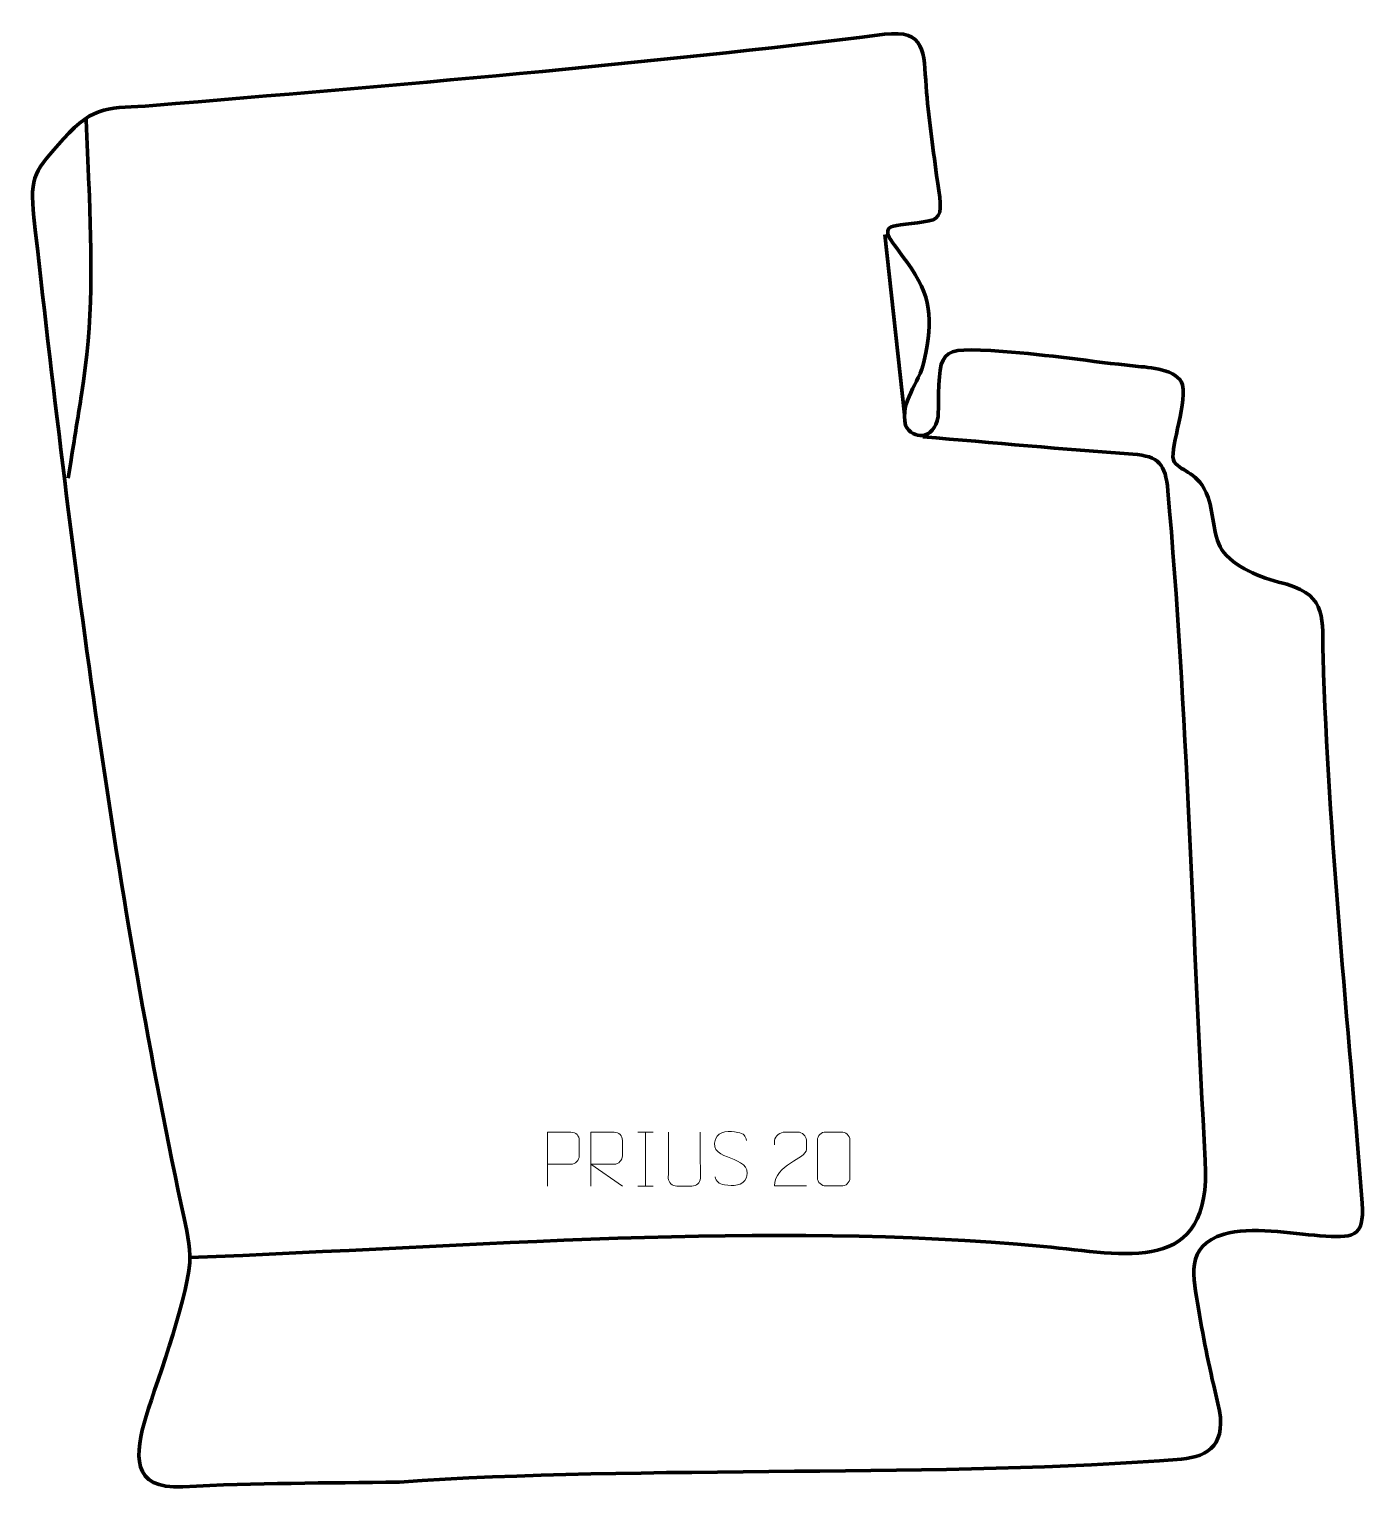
# Model space of a CAD drawing. Header units: millimetres. Extents: x -556 to 63, y 63 to 740.
import ezdxf

# ---------------------------------------------------------------- set-up
doc = ezdxf.new("R2010")
doc.units = ezdxf.units.MM
doc.header["$MEASUREMENT"] = 0
doc.layers.add('layer 1', color=7, linetype='Continuous')
doc.layers.add('layer 2', color=7, linetype='Continuous')

msp = doc.modelspace()

# ---------------------------------------------------------------- linework, layer by layer
at = {"layer": 'layer 1', "color": 142, "lineweight": 158}
for points in [[(-529.1674, 698.9243), (-528.7502, 688.9614), (-528.3329, 678.9985), (-527.9157, 669.0356), (-527.9157, 669.0356), (-526.463, 635.3518), (-525.9058, 604.3953), (-531.2943, 570.8639), (-531.2943, 570.8639), (-532.7293, 561.934), (-534.1507, 553.0029), (-535.5736, 544.0712), (-535.5736, 544.0712), (-535.8107, 542.5834), (-536.0479, 541.0955), (-536.285, 539.6077), (-536.285, 539.6077), (-536.285, 539.6077), (-537.4706, 532.1686), (-537.4706, 532.1686)], [(-141.4513, 551.3003), (-108.974, 548.6167), (-76.6979, 545.6239), (-44.1768, 543.2657), (-44.1768, 543.2657), (-32.061, 542.3871), (-29.0917, 538.7803), (-27.9822, 526.3446), (-27.9822, 526.3446), (-18.9555, 425.164), (-16.4443, 317.8876), (-10.6538, 215.8465), (-10.6538, 215.8465), (-7.5978, 161.992), (-47.7887, 172.6358), (-85.5687, 176.1757), (-85.5687, 176.1757), (-214.3138, 188.239), (-351.1161, 175.9908), (-481.0787, 171.0938)]]:
    msp.add_open_spline(points, degree=3, knots=[0, 0, 0, 0, 0.16666667, 0.16666667, 0.16666667, 0.16666667, 0.33333333, 0.33333333, 0.33333333, 0.33333333, 0.5, 0.5, 0.5, 0.5, 0.66666667, 0.66666667, 0.66666667, 0.66666667, 1, 1, 1, 1], dxfattribs=at)
msp.add_open_spline([(-159.1782, 645.0954), (-159.1782, 645.0954), (-149.9954, 561.6074), (-149.9954, 561.6074)], degree=3, dxfattribs=at)
at = {"layer": 'layer 1', "color": 250, "lineweight": 9}
for points, knots in [([(-315.3331, 204.2092), (-315.3331, 204.2092), (-315.3331, 229.1628), (-315.3331, 229.1628), (-315.3331, 229.1628), (-311.7381, 229.1628), (-308.1428, 229.1628), (-304.5474, 229.1628), (-304.5474, 229.1628), (-302.2222, 229.1249), (-300.6648, 227.6348), (-300.669, 225.2687), (-300.669, 225.2687), (-300.6694, 223.233), (-300.6694, 220.1737), (-300.669, 218.1377), (-300.669, 218.1377), (-300.6755, 216.2623), (-302.4877, 214.3204), (-304.4973, 214.3013), (-304.4973, 214.3013), (-304.4973, 214.3013), (-315.3331, 214.3013), (-315.3331, 214.3013)], [0, 0, 0, 0, 0.14285714, 0.14285714, 0.14285714, 0.14285714, 0.28571429, 0.28571429, 0.28571429, 0.28571429, 0.42857143, 0.42857143, 0.42857143, 0.42857143, 0.57142857, 0.57142857, 0.57142857, 0.57142857, 0.71428571, 0.71428571, 0.71428571, 0.71428571, 1, 1, 1, 1]), ([(-295.333, 204.2092), (-295.333, 204.2092), (-295.333, 229.1627), (-295.333, 229.1627), (-295.333, 229.1627), (-291.7382, 229.1627), (-288.1427, 229.1627), (-284.5475, 229.1627), (-284.5475, 229.1627), (-282.2222, 229.125), (-280.6649, 227.635), (-280.669, 225.2686), (-280.669, 225.2686), (-280.6694, 223.2331), (-280.6694, 220.1737), (-280.669, 218.1377), (-280.669, 218.1377), (-280.6755, 216.2622), (-282.4878, 214.3204), (-284.4973, 214.3013), (-284.4973, 214.3013), (-284.4973, 214.3013), (-295.333, 214.3013), (-295.333, 214.3013), (-295.333, 214.3013), (-295.333, 214.3013), (-280.6783, 204.2092), (-280.6783, 204.2092)], [0, 0, 0, 0, 0.125, 0.125, 0.125, 0.125, 0.25, 0.25, 0.25, 0.25, 0.375, 0.375, 0.375, 0.375, 0.5, 0.5, 0.5, 0.5, 0.625, 0.625, 0.625, 0.625, 0.75, 0.75, 0.75, 0.75, 1, 1, 1, 1]), ([(-244.6739, 229.1669), (-244.6743, 223.6274), (-244.5785, 213.4256), (-244.5781, 207.8852), (-244.5781, 207.8852), (-244.7179, 205.6457), (-246.3951, 204.2195), (-248.5428, 204.209), (-248.5428, 204.209), (-250.8747, 204.2094), (-253.2066, 204.2094), (-255.5381, 204.209), (-255.5381, 204.209), (-257.4631, 204.1075), (-259.4352, 205.924), (-259.424, 207.8685), (-259.424, 207.8685), (-259.4237, 213.4304), (-259.3283, 223.6058), (-259.3287, 229.1669)], [0, 0, 0, 0, 0.16666667, 0.16666667, 0.16666667, 0.16666667, 0.33333333, 0.33333333, 0.33333333, 0.33333333, 0.5, 0.5, 0.5, 0.5, 0.66666667, 0.66666667, 0.66666667, 0.66666667, 1, 1, 1, 1]), ([(-230.4494, 217.1341), (-234.6977, 218.6045), (-239.6058, 220.4003), (-237.6007, 225.9206), (-237.6007, 225.9206), (-236.0972, 230.0605), (-230.8836, 229.672), (-227.28, 229.0709), (-227.28, 229.0709), (-224.4194, 228.5937), (-223.5547, 227.3805), (-223.2441, 225.2964)], [0, 0, 0, 0, 0.25, 0.25, 0.25, 0.25, 0.5, 0.5, 0.5, 0.5, 1, 1, 1, 1]), ([(-195.4494, 204.2503), (-200.3638, 204.2506), (-205.2782, 204.2506), (-210.1923, 204.2503), (-210.1923, 204.2503), (-210.1923, 214.1826), (-195.5413, 216.8238), (-195.4494, 221.1341), (-195.4494, 221.1341), (-195.4497, 222.5582), (-195.4497, 223.9819), (-195.4494, 225.4052), (-195.4494, 225.4052), (-195.4663, 227.4823), (-197.5891, 229.2071), (-199.2601, 229.2244), (-199.2601, 229.2244), (-201.3333, 229.224), (-203.4062, 229.224), (-205.4786, 229.2244), (-205.4786, 229.2244), (-207.3007, 229.2409), (-210.1254, 227.4488), (-210.1923, 225.3552), (-210.1923, 225.3552), (-210.1923, 225.3552), (-210.1923, 223.3004), (-210.1923, 223.3004)], [0, 0, 0, 0, 0.125, 0.125, 0.125, 0.125, 0.25, 0.25, 0.25, 0.25, 0.375, 0.375, 0.375, 0.375, 0.5, 0.5, 0.5, 0.5, 0.625, 0.625, 0.625, 0.625, 0.75, 0.75, 0.75, 0.75, 1, 1, 1, 1]), ([(-186.4015, 229.2367), (-184.0354, 229.2367), (-181.6689, 229.2367), (-179.3024, 229.2367), (-179.3024, 229.2367), (-177.3219, 229.2723), (-175.2959, 227.778), (-175.2688, 225.3359), (-175.2688, 225.3359), (-175.2692, 219.5785), (-175.2692, 213.8207), (-175.2688, 208.0625), (-175.2688, 208.0625), (-175.4109, 205.7349), (-177.1173, 204.2526), (-179.3024, 204.2418), (-179.3024, 204.2418), (-181.6748, 204.2422), (-184.0472, 204.2422), (-186.4192, 204.2418), (-186.4192, 204.2418), (-188.3777, 204.1362), (-190.3841, 206.0241), (-190.3727, 208.0451), (-190.3727, 208.0451), (-190.3723, 213.8257), (-190.3723, 219.606), (-190.3727, 225.3858), (-190.3727, 225.3858), (-190.3684, 227.5278), (-188.5913, 229.2503), (-186.4015, 229.2367)], [0, 0, 0, 0, 0.11111111, 0.11111111, 0.11111111, 0.11111111, 0.22222222, 0.22222222, 0.22222222, 0.22222222, 0.33333333, 0.33333333, 0.33333333, 0.33333333, 0.44444444, 0.44444444, 0.44444444, 0.44444444, 0.55555556, 0.55555556, 0.55555556, 0.55555556, 0.66666667, 0.66666667, 0.66666667, 0.66666667, 0.77777778, 0.77777778, 0.77777778, 0.77777778, 1, 1, 1, 1]), ([(-230.4494, 217.134), (-226.4308, 215.4873), (-221.4013, 213.599), (-223.2353, 208.2387), (-223.2353, 208.2387), (-224.6951, 203.9723), (-229.6059, 204.229), (-233.332, 204.7837), (-233.332, 204.7837), (-236.082, 205.1935), (-237.3029, 206.407), (-237.6809, 208.5192)], [0, 0, 0, 0, 0.25, 0.25, 0.25, 0.25, 0.5, 0.5, 0.5, 0.5, 1, 1, 1, 1])]:
    msp.add_open_spline(points, degree=3, knots=knots, dxfattribs=at)
for points in [[(-273.5851, 229.1627), (-273.5851, 229.1627), (-266.417, 229.1627), (-266.417, 229.1627)], [(-270.0011, 229.1627), (-270.0011, 229.1627), (-270.0011, 204.2092), (-270.0011, 204.2092)], [(-273.5851, 204.2092), (-273.5851, 204.2092), (-266.417, 204.2092), (-266.417, 204.2092)]]:
    msp.add_open_spline(points, degree=3, dxfattribs=at)
at = {"layer": 'layer 2', "color": 242, "lineweight": 158}
msp.add_open_spline([(-384.0101, 67.084), (-417.4397, 66.5218), (-450.9134, 66.7294), (-484.3031, 64.8525), (-484.3031, 64.8525), (-508.7354, 63.4792), (-506.5723, 80.0374), (-501.3709, 97.6452), (-501.3709, 97.6452), (-495.8518, 115.0987), (-480.7429, 155.8976), (-481.0805, 172.1046), (-481.0805, 172.1046), (-481.2276, 179.1681), (-483.5071, 187.8077), (-484.9843, 194.8113), (-484.9843, 194.8113), (-516.9614, 346.4192), (-536.3134, 500.0143), (-553.3522, 652.9969), (-553.3522, 652.9969), (-555.5324, 672.5722), (-552.6964, 674.5893), (-539.6477, 689.3407), (-539.6477, 689.3407), (-525.2283, 705.6414), (-518.2379, 703.2937), (-498.1941, 704.8456), (-498.1941, 704.8456), (-386.8946, 714.0902), (-269.8277, 724.054), (-159.2255, 737.8152), (-159.2255, 737.8152), (-140.1879, 740.1839), (-141.124, 729.4219), (-139.9928, 713.7611), (-139.9928, 713.7611), (-138.8815, 699.4198), (-136.9553, 686.5703), (-135.1036, 672.3859), (-135.1036, 672.3859), (-133.7726, 662.1897), (-131.9092, 655.4435), (-135.4267, 652.5786), (-135.4267, 652.5786), (-137.7349, 650.6987), (-149.7144, 649.8929), (-153.6181, 649.3002), (-153.6181, 649.3002), (-162.5187, 647.9485), (-155.4343, 641.5034), (-148.8613, 632.3365), (-148.8613, 632.3365), (-137.3126, 616.2303), (-136.7313, 606.3472), (-140.8477, 586.7428), (-140.8477, 586.7428), (-143.2335, 575.3802), (-152.2752, 568.2232), (-149.4756, 556.5327), (-149.4756, 556.5327), (-146.2674, 550.08), (-136.4584, 549.5377), (-134.4423, 560.6795), (-134.4423, 560.6795), (-133.4564, 592.602), (-136.4447, 593.0144), (-104.4029, 590.8881), (-104.4029, 590.8881), (-83.3572, 589.4179), (-63.7283, 586.1927), (-42.9808, 584.0877), (-42.9808, 584.0877), (-36.6825, 583.4487), (-23.2723, 582.8225), (-21.2215, 575.345), (-21.2215, 575.345), (-19.1347, 564.8371), (-28.0243, 543.8293), (-25.0138, 539.7472), (-25.0138, 539.7472), (-21.2206, 534.6036), (-13.9181, 535.5516), (-9.3032, 523.191), (-9.3032, 523.191), (-6.708, 515.3877), (-7.0616, 503.9123), (-2.1097, 497.8131), (-2.1097, 497.8131), (4.6239, 489.5194), (17.1652, 485.5534), (27.1781, 483.0438), (27.1781, 483.0438), (46.1433, 477.1978), (43.4552, 466.7259), (43.9405, 449.4536), (43.9405, 449.4536), (46.2594, 366.913), (55.7904, 278.968), (62.0245, 196.2275), (62.0245, 196.2275), (63.2514, 179.9427), (57.4426, 180.1406), (42.428, 181.1846), (42.428, 181.1846), (29.2425, 182.145), (10.28, 185.6216), (-1.9723, 181.9133), (-1.9723, 181.9133), (-20.237, 176.3853), (-16.2482, 162.0463), (-13.8307, 147.4201), (-13.8307, 147.4201), (-11.2606, 132.1691), (-8.4686, 118.4848), (-4.7686, 103.4652), (-4.7686, 103.4652), (-0.1557, 84.7395), (-9.0376, 78.7921), (-21.6963, 77.7406), (-21.6963, 77.7406), (-128.2775, 68.887), (-272.5466, 74.918), (-384.0101, 67.084)], degree=3, knots=[0, 0, 0, 0, 0.03125, 0.03125, 0.03125, 0.03125, 0.0625, 0.0625, 0.0625, 0.0625, 0.09375, 0.09375, 0.09375, 0.09375, 0.125, 0.125, 0.125, 0.125, 0.15625, 0.15625, 0.15625, 0.15625, 0.1875, 0.1875, 0.1875, 0.1875, 0.21875, 0.21875, 0.21875, 0.21875, 0.25, 0.25, 0.25, 0.25, 0.28125, 0.28125, 0.28125, 0.28125, 0.3125, 0.3125, 0.3125, 0.3125, 0.34375, 0.34375, 0.34375, 0.34375, 0.375, 0.375, 0.375, 0.375, 0.40625, 0.40625, 0.40625, 0.40625, 0.4375, 0.4375, 0.4375, 0.4375, 0.46875, 0.46875, 0.46875, 0.46875, 0.5, 0.5, 0.5, 0.5, 0.53125, 0.53125, 0.53125, 0.53125, 0.5625, 0.5625, 0.5625, 0.5625, 0.59375, 0.59375, 0.59375, 0.59375, 0.625, 0.625, 0.625, 0.625, 0.65625, 0.65625, 0.65625, 0.65625, 0.6875, 0.6875, 0.6875, 0.6875, 0.71875, 0.71875, 0.71875, 0.71875, 0.75, 0.75, 0.75, 0.75, 0.78125, 0.78125, 0.78125, 0.78125, 0.8125, 0.8125, 0.8125, 0.8125, 0.84375, 0.84375, 0.84375, 0.84375, 0.875, 0.875, 0.875, 0.875, 0.90625, 0.90625, 0.90625, 0.90625, 0.9375, 0.9375, 0.9375, 0.9375, 1, 1, 1, 1], dxfattribs=at)

doc.saveas('drawing.dxf')
